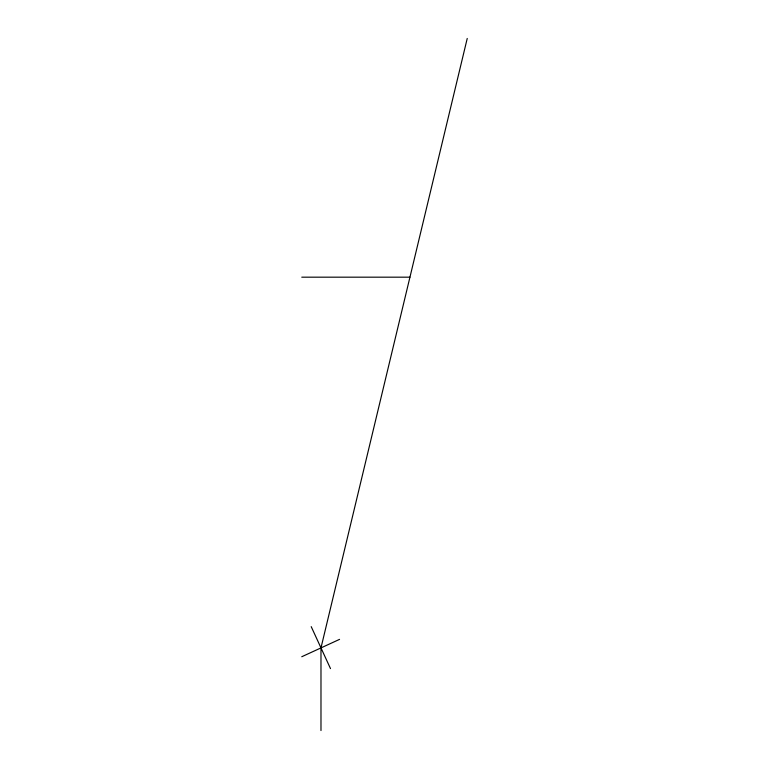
<?xml version="1.0" encoding="UTF-8"?>
<svg xmlns="http://www.w3.org/2000/svg" width="769" height="769" viewBox="0 0 769 769"><rect width="100%" height="100%" fill="white"/><g stroke="black" fill="none" stroke-linecap="round" stroke-linejoin="round"><path stroke-width="1.15" d="M467.235 38.45L320.981 647.902L320.981 730.55M301.765 656.736L339.552 639.366M301.765 277.176L409.944 277.176M311.214 626.648L330.497 668.597"/></g></svg>
